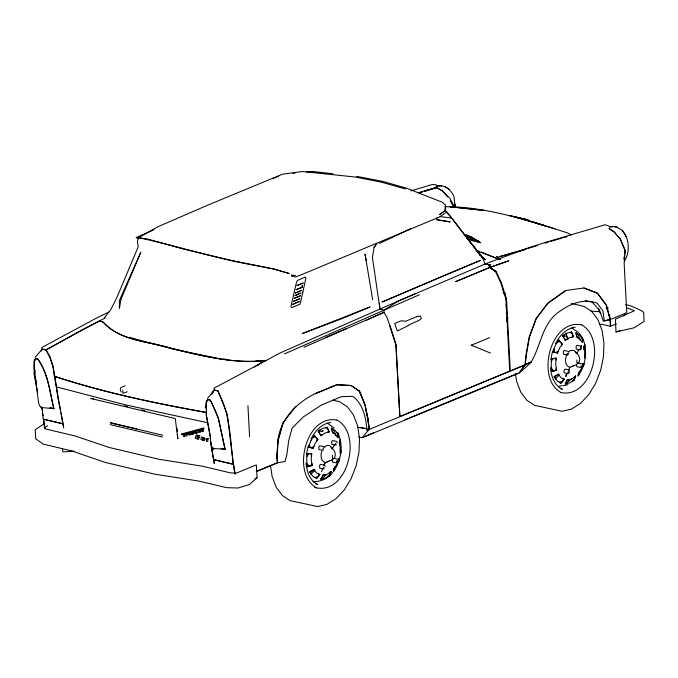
<?xml version="1.0" encoding="UTF-8"?>
<svg xmlns="http://www.w3.org/2000/svg" width="678" height="678" viewBox="0 0 678 678"><rect width="100%" height="100%" fill="white"/><g stroke="black" fill="none" stroke-linecap="round" stroke-linejoin="round"><path stroke-width="1.02" d="M34.205 368.976L34.222 361.577L35.51 358.56L37.892 359.111C48.308 373.646 49.774 391.816 53.876 408.673L41.773 407.546L39.807 406.114L38.705 403.427L35.129 376.4M455.133 204.036L455.04 206.968L453.989 196.476C450.895 189.442 443.98 183.806 435.971 186.264L441.709 185.823M306.973 453.938L306.719 460.591L307.651 466.795L312.219 465.506L311.846 463.421L310.702 465.828L312.219 465.506L311.219 460.133L311.685 453.421L310.524 453.514L311.533 455.345L311.685 453.421L306.973 453.938L308.948 453.718L306.88 456.286M551.434 358.67L551.189 365.323L552.121 371.527L556.689 370.239L556.307 368.154L555.163 370.561L556.689 370.239L555.689 364.866L556.155 358.154L554.994 358.247L556.002 360.077L556.155 358.154L551.434 358.67L553.418 358.45L551.35 361.01M276.988 455.608L277.421 447.59M277.641 443.582C278.946 419.64 297.54 401.096 318.643 392.113M34.281 360.052L34.036 373.976L37.621 392.164M436.818 219.74L450.09 221.892L436.818 219.74L436.92 217.977M210.307 436.869L206.315 415.326L206.502 402.139M624.76 253.487L625.091 250.555L620.277 239.012L614.192 231.918L609.005 228.596L614.141 231.935L620.192 239.02L625.158 250.36L624.167 263.539L626.752 312.728L610.276 319.533L606.488 305.253L597.598 293.193L584.046 287.947L565.723 290.515L547.688 303.269L536.01 318.592L529.145 337.093L526.145 354.102L524.984 364.747L531.12 362.044C540.544 346.475 541.714 326.347 556.24 313.939C567.63 304.914 582.588 297.583 597.157 303.21L602.954 310.948L604.293 321.05L610.022 319.558L606.293 305.346L597.369 293.269L583.851 288.031M445.548 205.256L445.124 210.519L439.785 214.502L445.124 210.519L445.548 205.256L442.81 202.451L406.851 188.289L382.917 181.441L356.704 176.373M566.054 374.578L565.893 376.578L567.461 372.866M624.54 255.436L624.099 259.343L624.574 255.326M624.802 253.343L625.158 250.36M302.193 287.345L302.498 285.302L302.091 287.294L296.201 289.633L302.091 287.294M205.273 407.741L206.459 400.351M341.017 450.184L340.568 452.887L340.924 452.633C341.661 445.692 340.653 438.607 337.585 432.301M585.478 354.916L585.038 357.62L585.385 357.365C586.3 347.416 584.309 334.762 574.41 329.83A30.637 19.331 -76.6 0 0 571.859 327.906M374.061 247.589L376.824 243.377L374.061 247.589L372.417 257.454L379.977 309.261L379.358 303.185M206.476 406.156L206.358 415.3L210.409 436.979M206.044 408.292L206.392 406.461M506.712 321.525L507.975 317.626M306.354 454.735L308.058 446.573M332.254 459.201L332.398 461.955L335.61 462.718M339.517 459.37L338.475 461.998L339.517 459.37L338.72 458.904L336.737 464.337L334.025 468.549L333.915 469.32L335.101 466.71L334.025 468.549L333.695 471.168L337.051 465.693L339.517 459.37L340.924 452.633L340.017 453.226L340.161 447.361L339.364 442.742L339.627 441.649L339.695 444.649L339.364 442.742L340.237 439.691L340.619 442.217L339.924 440.81L340.237 439.691M550.824 359.467L552.519 351.306M568.562 354.153L568.893 352.611M569.308 372.773L569.164 370.019L564.969 369.095L563.723 371.612L564.189 372.824L567.401 373.586M581.36 348.975L581.216 346.221L577.02 345.288L576.097 346.272L576.241 349.026L579.453 349.789M583.987 364.103L582.944 366.73L583.987 364.103L583.19 363.637L581.207 369.069L578.495 373.273L578.385 374.053L579.571 371.442L578.495 373.273L578.156 375.9L581.512 370.425L583.987 364.103L585.385 357.365L584.487 357.959L584.631 352.094L583.834 347.475L584.097 346.382L584.165 349.382L583.834 347.475L584.699 344.424L585.089 346.95L584.394 345.543L584.699 344.424M35.502 358.586L35.163 360.128L35.51 358.56L37.824 359.137C47.316 372.425 49.409 388.825 52.808 404.368L53.909 408.681L50.57 407.893M295.837 406.317L283.065 422.733L278.039 440.641L277.192 456.675L277.573 462.752L256.242 471.574M321.897 451.048C320.414 454.963 320.389 461.286 325.347 462.574L328.991 460.904M283.031 422.741L277.912 440.607L277.099 456.667L277.539 462.76L285.04 461.498L286.87 454.514L288.675 440.751L292.065 428.216L303.202 417.004L321.347 405.08L341.441 396.672L352.746 396.333C363.23 403.919 366.027 418.156 366.917 430.352L509.898 371.205M41.341 351.111L42.104 349.17L45.918 350.077L49.647 355.755L53.189 366.62L54.206 376.265C103.429 392.664 154.465 402.825 205.392 412.3C154.423 403.41 103.666 392.333 54.435 376.273L63.681 427.869L61.003 412.877M321.423 471.846L322.991 468.142M324.169 465.354L325.347 462.574L323.592 464.71M557.596 352.975L559.833 347.695L562.418 344.229L561.257 342.907L561.469 345.526L562.418 344.229L558.689 340.085L557.536 341.949L560.197 341.729L558.689 340.085L555.307 345.568L552.858 351.874L557.596 352.975L555.765 352.552L558.401 351.085M568.639 370.086L569.817 367.306L573.452 365.637M623.896 315.956L625.082 313.253M327.72 432.369L328.55 430.572L329.144 432.022L324.677 433.089L320.999 435.793L320.024 434.267L322.474 434.708M572.181 337.102L573.02 335.305L573.613 336.754L569.139 337.822L565.469 340.526L564.486 339L566.944 339.441M567.13 354.162C564.85 358.238 564.257 365.705 569.817 367.306M47.57 425.776L44.138 427.53L46.307 429.149L75.199 436.005L108.819 447.37L158.618 459.201L202.434 466.227L230.571 472.913L236.232 473.151L256.343 464.913L257.038 477.676L254.928 478.854M212.061 393.893L214.316 390.07L218.138 390.977L227.232 414.148L233.376 464.413L213.612 459.599L210.773 441.632M335.051 444.048L332.067 449.031L331.135 447.005L329.737 445.717L328.118 445.378L326.279 445.692L323.525 448.031M579.02 349.611L576.529 353.763L574.198 350.45L570.749 350.424L568.969 351.585M580.512 347.111L581.512 345.449M311.041 438.92C315.092 431.208 321.55 423.47 330.779 422.547M555.511 343.653C559.553 335.932 566.02 328.203 575.249 327.279M478.66 241.122C485.728 247.589 470.151 233.935 464.481 234.707M624.328 261.403C630.26 251.919 629.557 238.834 622.184 230.257L617.056 227.24L613.785 226.46L609.369 226.977L613.785 226.469L617.056 227.24M211.519 394.206L214.256 390.062M104.446 317.694L110.531 310.049L116.591 298.244L138.176 246.86L137.388 241.648L138.524 237.715L157.982 226.715L207.434 205.281L282.48 174.212L302.303 171.509L355.026 177L381.256 182.128L405.385 188.959M316.482 478.49L319.77 474.464L316.465 472.964L313.973 469.413L309.685 472.032L310.694 473.405L311.592 470.812L309.685 472.032L312.685 476.049L316.482 478.49L317.711 476.965L314.855 477.448M207.485 398.418L214.316 390.07M333.5 458.972C337.263 455.294 334.466 449.811 330.991 447.065M349.84 385.409L336.788 384.748L315.151 393.74L336.83 384.757L351.077 385.519L359.501 391.198L364.942 404.715L368.01 419.174L369.179 429.259L362.205 437.683L518.933 373.163L524.899 364.908L399.91 416.512L395.85 344.712L389.486 325.254M577.97 363.705C581.732 360.026 578.936 354.543 575.461 351.797M35.112 357.509L42.104 349.17M310.838 474.405L315.007 469.998M332.652 472.337C328.186 478.744 320.745 481.668 313.143 481.736A30.637 19.331 -76.6 0 0 315.745 481.355M555.307 379.138L558.782 375.459M257.038 477.676L249.546 484.423L238.139 487.999L226.621 487.668L198.781 481.075L154.592 474.142L105.005 462.362L71.571 450.862L43.045 444.065L35.688 438.717L35.214 429.716L44.74 423.428M408.148 325.287L419.182 320.279L421.326 318.524L420.462 316.118L416.563 316.601M257.962 365.349L259.615 364.12M261.276 362.891L264.581 360.433L266.251 360.662M333.025 429.072L331.864 429.928L331.44 428.047L335.203 430.479L338.22 434.479L338.254 435.666L337.195 433.123L338.22 434.479L338.025 437.683L337.22 436.666L338.059 436.768L338.025 437.683L335.33 434.242L332.661 432.7L332.178 431.242L333.601 433.234L332.661 432.7L331.44 428.047M445.327 212.892L439.853 216.824L306.439 272.649L295.744 276.929L292.176 276.353L291.591 275.099M565.893 290.43L547.977 303.168L536.332 318.558L529.501 336.991L526.45 354.035L525.289 364.696L519.323 373.027L531.56 362.077L510.305 371.163L506.517 299.1L501.322 282.641L496.16 271.471L490.16 267.31L489.906 265.149L486.041 263.598L528.009 248.021L545.409 242.402L605.09 224.749L608.895 226.054M254.394 367.095L264.581 360.433C233.19 364.323 202.103 355.577 171.763 348.678C148.889 341.204 120.031 341.127 102.937 322.033L99.573 320.914L80.996 330.449L45.918 350.077C57.071 368.01 54.994 390.172 60.469 409.97M284.591 353.857L383.858 310.244L398.147 301.125L485.651 263.742L489.516 265.284L489.77 267.454L495.771 271.607L489.77 267.454L455.862 281.573L489.77 267.454M408.063 325.745L397.3 330.983L394.706 323.398L401.173 320.804L405.69 321.236L417.707 316.295M81.716 330.406L105.107 317.965M80.784 330.889L45.807 349.916L42.172 349.17L41.875 347.492L95.784 318.44L108.777 312.092M379.46 243.453L410.605 228.723M327.042 462.176L332.593 459.574L332.364 455.269M571.512 366.908L577.054 364.306L576.834 360.001M153.948 229.791L136.125 237.554L138.363 238.698M303.973 347.263L383.96 312.338L383.858 310.244M419.411 294.769L383.867 310.244L380.011 309.015L280.887 352.594L214.028 388.163L214.299 389.935L218.062 390.952M365.798 320.423L383.96 312.338L386.646 316.711L390.867 328.135L396.037 344.721L399.8 416.555M300.151 293.345L294.93 295.659L301.024 292.955M380.019 309.015L415.529 293.599M272.819 178.721L278.616 176.221M325.245 337.627L346.653 328.466M373.544 432.801L362.094 437.691L358.586 436.903M125.201 385.74L120.862 387.579L120.243 389.621L121.091 392.011M127.235 391.74L122.904 393.35L122.743 390.214M277.488 462.743L257.004 471.21M524.882 364.433L526.747 363.654M528.611 362.874L530.484 362.094M330.898 387.036L332.779 386.248M608.047 308.032L606.098 308.846L608.022 308.032M321.236 431.471L323.186 430.666M413.453 416.216L518.424 373.086M619.946 330.584L616.022 331.94L615.387 319.152L634.498 310.719L626.811 307.787M471.261 345.187L489.635 337.661M404.919 419.657L407.758 418.512M409.656 417.75L412.504 416.606M320.779 431.776L322.711 431.013M616.395 324.033L610.725 326.152L610.319 318.94M488.363 265.513L490.965 264.589M545.29 243.156L548.256 242.199M550.239 241.554L562.045 238.046M424.453 191.467L436.479 187.781L442.132 190.654L447.59 196.9M410.927 190.882L432.581 184.408L436.361 184.908M419.699 192.866L422.547 192.027M417.733 192.857L436.564 187.509L442.234 190.815L449.751 198.179L454.777 207.493M537.357 245.614L498.974 256.793L524.899 249.69M424.411 190.916L436.429 187.501M563.994 237.546L566.918 236.783M562.994 385.85L567.91 384.706M609.014 319.694L603.318 320.999L599.505 310.312L592.241 302.21L585.216 300.651M616.022 331.94L634.184 327.779L644.1 321.355L643.625 312.355L641.134 310.532L630.76 305.846L625.675 304.634M308.829 172.534L311.931 172.178M256.165 360.789L258.132 360.577M292.947 173.246L295.023 173.034M306.371 171.89L312.295 171.441L333.008 173.788M599.623 324.389L601.725 324.254L610.31 326.288L609.692 314.956M74.385 451.184L62.817 451.853L62.537 449.082M444.912 206.798C470.939 206.315 496.618 212.367 521.704 218.723M590.919 311.117L599.259 311.677L600.911 313.016M295.557 275.421L291.599 275.099L292.176 276.353M93.581 398.732L90.784 398.495L175.314 418.58L177.797 438.793L177.534 434.691M215.028 410.088L210.112 400.062L207.815 399.512L207.451 400.952L207.815 399.512L210.205 400.062L211.875 402.825L218.324 418.233L225.13 449.361L214.316 448.531L212.078 447.522M223.325 358.993L226.367 359.348M440.158 216.604L451.624 218.019L483.083 259.072L485.253 264.539M266.369 360.62C234.461 363.993 202.764 355.992 171.898 348.585C149.228 340.941 120.014 341.398 103.293 322.042L99.556 320.847M479.499 255.123L480.973 255.352L485.287 259.649L481.999 257.309M357.637 427.352L366.968 428.835M581.232 324.821C550.248 318.88 535.451 378.824 561.13 392.604M577.648 362.959L581.843 363.891M561.316 392.63C592.335 398.579 607.157 338.559 581.444 324.77M336.763 420.089C305.786 414.148 290.981 474.091 316.66 487.872L314.643 487.389M311.109 470.888L313.956 471.371M316.846 487.897C347.865 493.847 362.688 433.827 336.974 420.038M56.401 386.892L124.854 404.715L207.578 422.75M216.265 357.942C187.06 352.34 158.008 345.619 129.464 337.246M478.592 241.232L479.482 242.487L478.727 242.343L478.592 241.232L466.642 238.275M360.772 427.487L366.976 428.742M480.973 255.352L469.93 241.639M514.305 216.689L526.942 219.664M516.178 217.13L514.644 216.765L516.238 217.155M520.458 218.146L520.924 218.257L515.568 216.994M518.119 217.579L528.179 219.969M515.509 216.968L518.492 217.672M521.297 218.35L527.001 219.697M524.713 219.155L525.145 219.257M571.249 303.388L583.995 306.414L591.733 311.414L597.894 319.601L602.072 330.406L603.962 343.102L603.454 356.823L600.572 370.629L595.513 383.579L588.631 394.799L580.385 403.52L571.334 409.139L562.104 411.292L534.696 405.385L526.959 400.384L520.797 392.206L516.628 381.392L515.458 373.578M563.774 335.712L566.706 336.407L567.774 339.17M568.418 351.399L564.223 350.475L563.299 351.45L563.452 354.204L566.664 354.967M580.08 367.451L576.868 366.688L576.402 365.484M332.669 400.054L339.534 401.681L347.263 406.681L353.433 414.868L357.603 425.674L359.501 438.369L358.984 452.09L356.103 465.896L351.051 478.846L344.161 490.067L335.915 498.788L326.872 504.407L317.643 506.559L290.235 500.652L282.497 495.652L276.327 487.474L272.158 476.659L270.556 465.922M334.983 445.056L331.771 444.293L331.627 441.539L332.551 440.556L333.534 440.725L336.746 441.488L337.212 442.7M323.957 446.666L319.762 445.743L318.838 446.717L318.982 449.472L322.194 450.234M124.396 405.885L127.422 406.605M141.524 409.953L144.541 410.673M334.161 458.396L337.373 459.159M322.931 468.854L319.719 468.091L319.575 465.337L320.499 464.362L321.482 464.523L324.694 465.286L325.16 466.498M221.087 448.387L225.071 449.336L218.333 418.089L215.172 410.436M49.892 407.724L53.876 408.673M162.72 435.217L110.344 422.775L136.532 428.996M162.466 437.013L110.192 424.598M222.757 448.785L225.13 449.361M44.579 419.36L62.825 423.775L43.163 419.233L42.129 408.19M469.549 239.978L479.482 242.487M555.036 228.927L534.035 222.257L509.144 215.35L545.604 225.986L527.679 220.536M476.049 250.521L497.66 258.674M522.704 219.028L525.687 219.935M534.035 222.257L566.952 232.69L571.537 235.029M464.303 234.978L471.261 237.224L478.49 241.393M466.362 236.283L474.125 239.249M465.193 236.232L472.142 238.478L479.371 242.648M560.375 388.519L562.316 389.248C554.104 385.435 551.138 375.959 550.519 367.569M315.914 483.787L317.846 484.516C309.643 480.702 306.668 471.227 306.049 462.837M477.27 250.614L479.16 251.377M481.117 252.013L499.288 259.445M471.252 345.187L490.448 353.06M444.946 186.594L448.938 189.103M334.305 427.945L329.94 425.098A30.637 19.331 -76.6 0 0 327.389 423.174M351.077 385.519L359.552 391.214L365.001 404.724L368.044 419.165L369.213 429.216M356.781 389.443L359.315 391.155M489.075 266.505L495.491 271.539L500.839 282.794L505.924 299.193L509.729 371.086M500.356 259.521L496.491 256.352L500.466 259.615M445.471 211.265L450.514 216.545L479.193 253.58M450.845 216.977L445.302 210.409M40.417 406.317L42.197 409.029M622.184 230.257L626.709 237.402M565.469 340.526L562.698 335.839L567.105 333.093L571.613 332.059L573.613 336.754M320.999 435.793L318.228 431.106L322.643 428.369L327.143 427.326L329.144 432.022M211.841 447.031L213.451 449.802L211.222 445.777M450.37 201.002L453.819 207.053M218.731 393.299C232.147 417.919 229.749 447.09 234.927 473.99M359.704 392.121L362.052 397.918M363.222 400.817L364.001 402.749M566.003 333.076L567.825 339.534M218.07 390.96L218.511 392.52M365.442 407.775L367.823 419.106L369.044 429.166M599.293 311.677L598.64 308.583M36.205 381.824L34.875 374.51L34.748 369.544M235.13 473.888L233.596 464.252L213.553 459.582L214.358 463.659L211.519 448.633L210.214 437.556M372.646 299.617L365.035 254.013L366.078 260.352M223.231 440.937L223.52 442.692M44.875 428.691L43.562 419.114M42.816 413.86L43.07 415.851M43.46 418.843L44.748 428.818M42.095 407.885L42.333 409.876M210.333 437.48L210.553 439.556M505.178 292.981L505.822 299.244M276.938 456.616L277.353 462.743M177.127 428.538L177.331 431.615M506.186 304.329L506.686 312.422M507 317.474L507.119 319.491M580.334 348L580.436 349.95M580.961 365.671L581.063 367.62M567.537 353.187L567.647 355.128M568.283 371.807L568.384 373.756M335.864 443.268L335.966 445.217M336.491 460.938L336.593 462.888M323.075 448.455L323.177 450.404M323.813 467.074L323.914 469.023M247.928 405.639L249.563 436.522M503.254 289.548L503.449 293.642M34.722 369.586L34.807 374.637M563.138 380.977A28.764 18.153 -76.6 0 1 559.901 382.773M577.91 334.457A30.637 19.331 -76.6 0 1 580.283 340.585M571.376 378.671A30.637 19.331 -76.6 0 1 565.435 383.867M561.969 385.562A30.637 19.331 -76.6 0 1 558.469 386.375M318.677 476.244A28.764 18.153 -76.6 0 1 316.245 477.676M333.44 429.725A30.637 19.331 -76.6 0 1 335.822 435.852M326.245 474.685A30.637 19.331 -76.6 0 1 321.83 478.566M582.521 341.5L582.495 342.415L581.69 341.398L582.521 341.5M181.628 433.962L181.924 434.751L183.204 434.412L183.696 436.674L184.755 436.386L184.187 434.14L191.289 432.217L192.06 434.403L193.84 433.92L193.942 432.437L193.061 432.327L192.942 433.988L192.416 431.911L201.595 429.394L201.298 430.276L201.824 430.106L202.459 431.572L203.205 431.369C204.383 429.683 202.366 432.284 202.603 429.911L203.129 429.564L202.4 429.166L203.9 428.784L203.781 427.928L181.628 433.962M582.682 339.212L582.495 342.415L579.8 338.975L577.131 337.432L576.647 335.974L578.063 337.966L577.131 337.432L575.902 332.779L577.495 333.805L576.334 334.661L575.902 332.779L579.673 335.212L582.682 339.212L582.716 340.398L581.665 337.856L582.682 339.212M204.781 438.141L204.281 440.692L200.773 439.437L201.552 436.971L204.781 438.141M199.51 430.555C199.561 432.784 199.103 430.005 197.993 430.962L198.62 432.615L199.527 431.632L199.968 432.25L200.883 432.005C201.976 430.564 200.137 432.7 200.366 430.572L199.51 430.555M191.086 434.301L189.196 435.183L188.637 433.869L190.425 433.022L191.086 434.301M197.739 436.454L197.51 438.768L196.798 438.522L197.213 436.318L197.739 436.454M199.205 437.217L198.671 439.361L195.289 438.158L196.239 434.886L199.993 435.81L197.306 435.522L197.23 436.124L199.205 437.217M300.49 295.769L294.32 298.261L300.49 295.769M333.847 470.04L333.695 471.168L334.881 469.32L333.847 470.04M578.317 374.773L578.156 375.9L579.351 374.053L578.317 374.773M202.866 437.573L202.527 439.997L203.231 440.183L203.62 437.768L202.866 437.573M208.129 438.573L207.714 441.488L206.197 441.141L206.934 439.047L205.909 439.225L208.129 438.573M120.938 299.43L119.387 308.524L119.379 300.524L140.829 252.224L120.938 299.43M194.849 431.818L195.289 433.522L197.527 432.505L197.137 432.869L196.535 431.352L194.849 431.818M302.854 292.142L300.074 304.142L291.837 307.575L290.93 306.541L296.583 281.819L297.608 280.404L305.185 277.048L305.888 278.099L302.854 292.142M186.95 434.691L187.026 435.768L185.925 436.064L185.73 434.293L187.34 433.852L187.84 434.454L186.95 434.691M319.948 430.047L319.262 432.844L318.228 431.106L319.948 430.047M564.41 334.779L563.732 337.576L562.698 335.839L564.41 334.779M556.062 375.544L555.163 378.138L554.155 376.765L556.062 375.544M330.237 473.854L329.686 475.405L325.254 478.168L320.77 479.21L321.694 477.38L322.338 478.838L320.77 479.21L322.982 475.117L327.177 474.397L331.195 471.346L329.686 475.405L327.864 476.507L330.237 473.854M574.698 378.587L574.156 380.138L569.715 382.892L565.24 383.943L566.164 382.112L566.808 383.57L565.24 383.943L567.444 379.849L571.647 379.129L575.664 376.078L574.156 380.138L572.334 381.239L574.698 378.587M338.72 458.904L338.017 460.879L338.72 458.904M583.19 363.637L582.487 365.611L583.19 363.637M310.846 440.836L308.388 447.141L313.134 448.243L313.939 446.353L311.295 447.819L313.134 448.243L315.363 442.963L317.948 439.497L316.796 438.174L316.999 440.793L317.948 439.497L314.219 435.352L313.067 437.217L315.728 436.996L314.219 435.352L310.846 440.836M309.448 444.437L308.388 447.141L310.278 447.556L309.448 444.437M553.909 349.17L552.858 351.874L554.748 352.289L553.909 349.17M331.195 471.346L330.601 472.634L329.406 472.719L331.195 471.346M575.664 376.078L575.071 377.358L573.876 377.451L575.664 376.078M322.982 475.117L322.33 476.295L324.313 474.888L322.982 475.117M567.444 379.849L566.791 381.028L568.774 379.621L567.444 379.849M562.181 381.697L560.943 383.223L559.325 382.18L562.181 381.697M564.232 379.197L560.943 383.223L557.155 380.782L554.155 376.765L558.443 374.146L560.926 377.697L564.232 379.197L563.079 380.468L562.969 378.629L564.232 379.197M319.77 474.464L318.609 475.736L318.499 473.905L319.77 474.464M313.973 469.413L312.795 470.091L314.558 470.252L313.973 469.413M558.443 374.146L557.265 374.824L559.019 374.985L558.443 374.146M301.676 290.337L295.489 292.989L301.676 290.337M445.819 274.768L382.129 302.015L480.261 260.437L445.819 274.768M299.168 301.49L292.879 304.278L299.168 301.49M369.883 307.007L341.543 318.838L302.108 333.652L369.883 307.007M303.168 283.073L297.057 285.48L303.168 283.073M299.752 298.744L293.608 301.269L299.752 298.744M508.695 260.81L490.16 267.318L508.695 260.81M554.002 370.891L552.121 371.527L551.739 368.993L554.002 370.891M309.541 466.159L307.651 466.795L307.278 464.26L309.541 466.159M189.798 433.335C188.594 434.276 191.111 435.801 189.798 433.335M196.281 433.081C194.73 433.259 196.188 429.979 196.281 433.081M571.613 332.059L570.164 332.389L572.452 334.144L571.613 332.059M327.143 427.326L325.694 427.657L327.983 429.411L327.143 427.326M255.072 265.335L255.038 265.335C215.629 258.674 177.467 245.851 138.524 237.715L148.346 239.215L181.975 248.69L232.071 260.589L273.912 269.056L289.269 273.522L273.929 269.047L255.072 265.335M470.634 208.926L449.938 206.773L484.406 210.468L470.634 208.926M527.865 219.892L526.331 219.536L527.84 219.884"/></g></svg>
